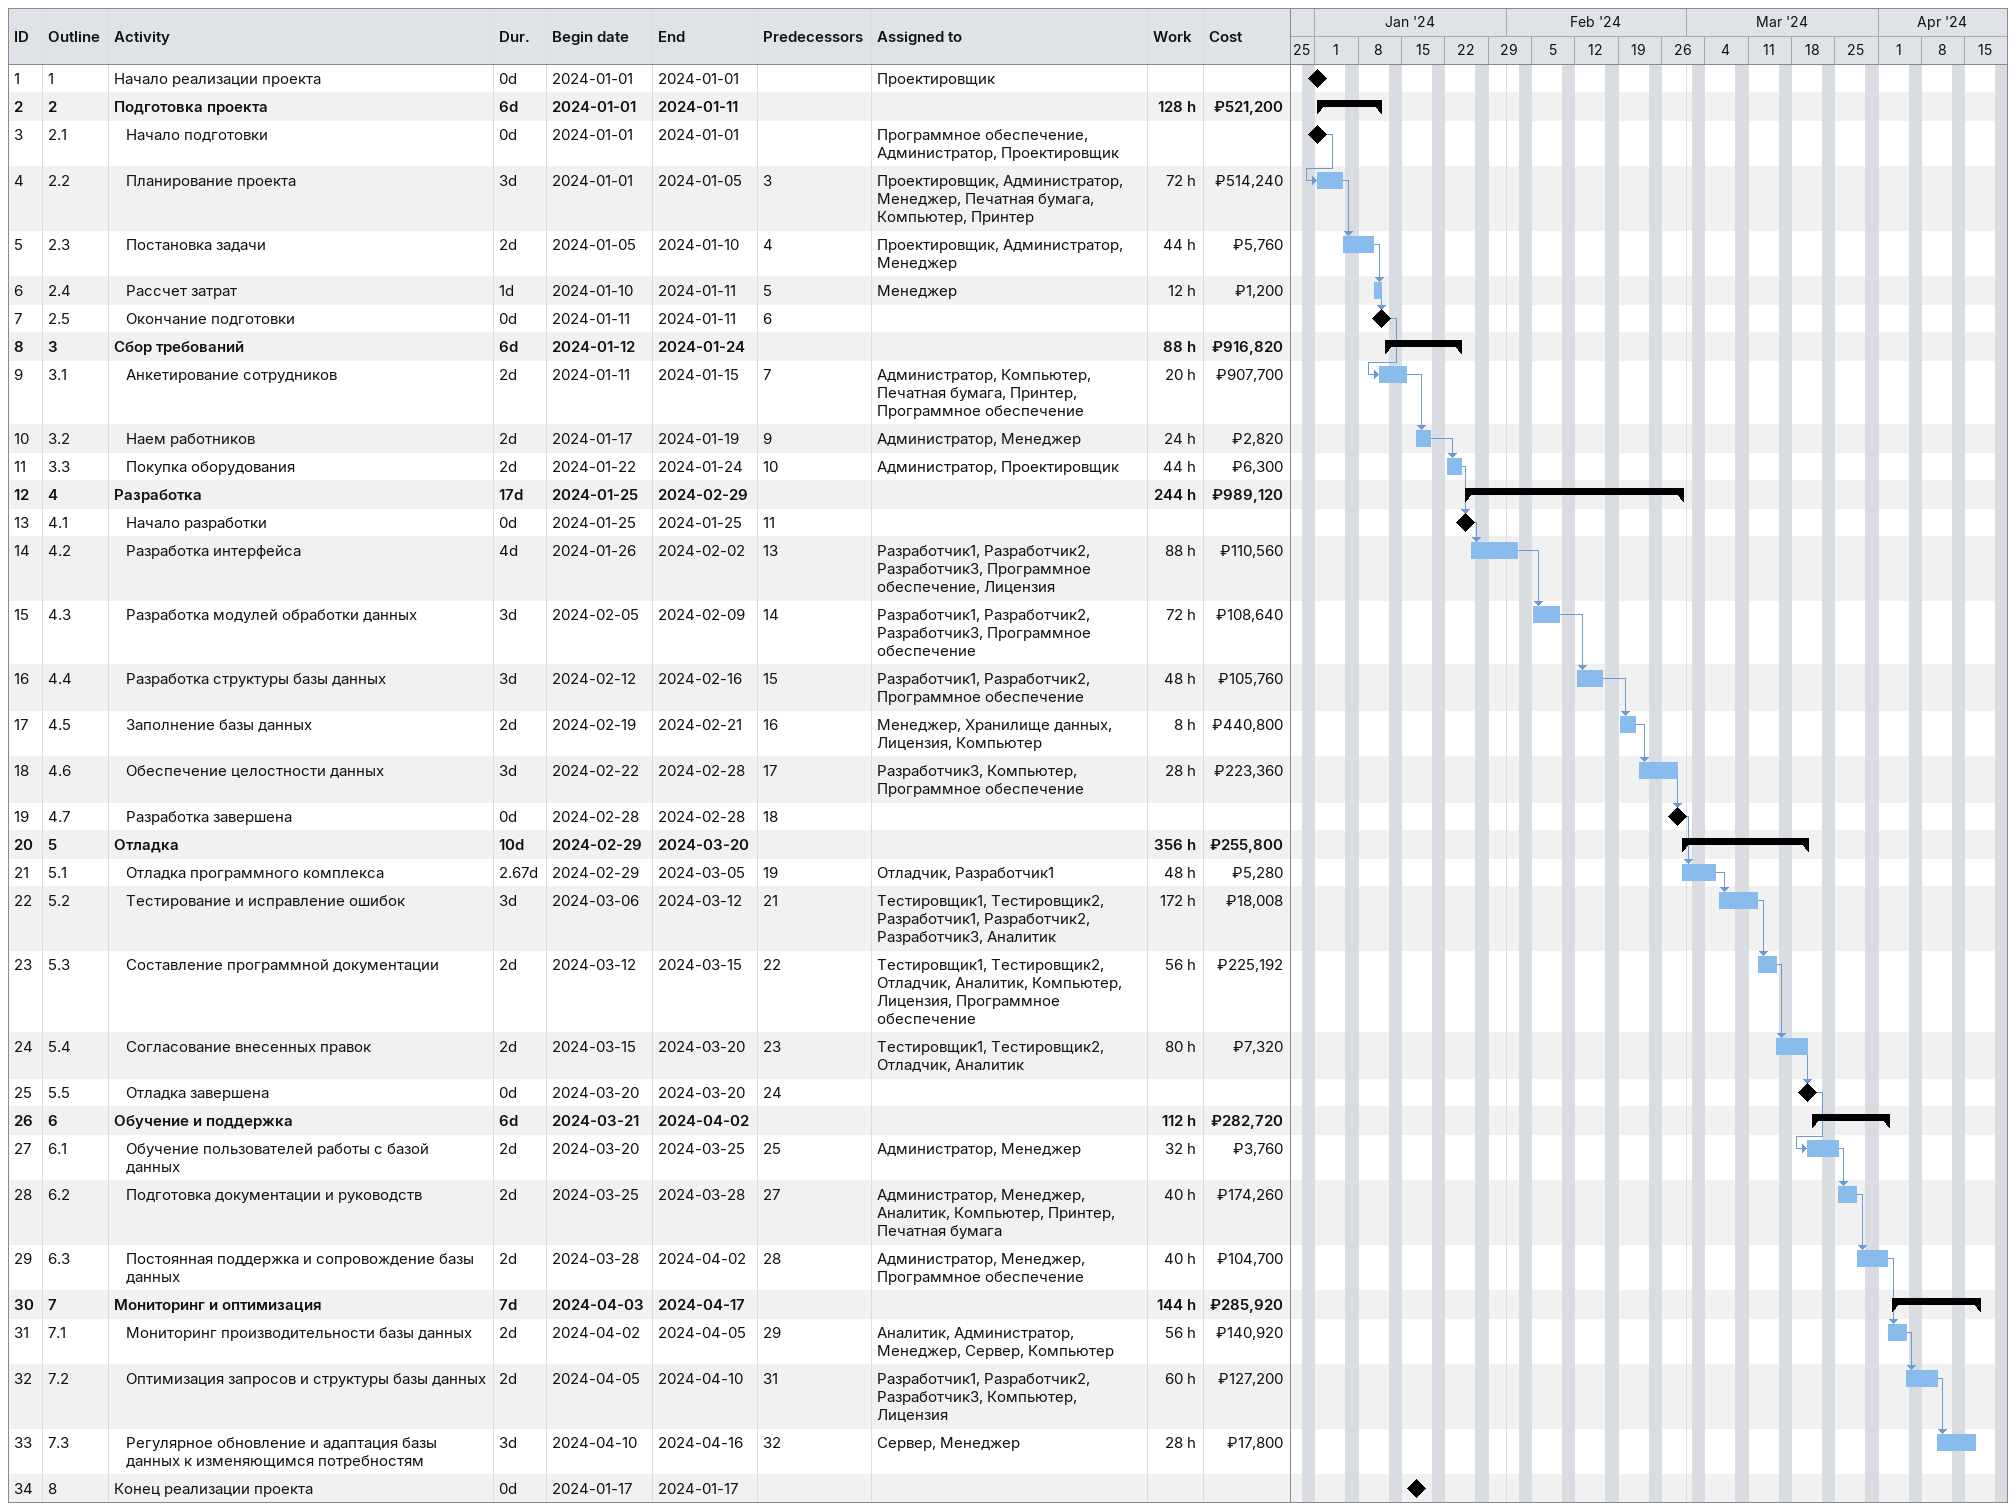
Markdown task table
| ID | WBS | Task | Duration | Start | Finish | Predecessors | Resources | Work (h) | Cost (₽) |
|---|---|---|---|---|---|---|---|---|---|
| 1 | 1 | Начало реализации проекта | 0d | 2024-01-01 | 2024-01-01 |  | Проектировщик |  |  |
| 2 | 2 | **Подготовка проекта** | 6d | 2024-01-01 | 2024-01-11 |  |  | 128 | 521200 |
| 3 | 2.1 | Начало подготовки | 0d | 2024-01-01 | 2024-01-01 |  | Программное обеспечение, Администратор, Проектировщик |  |  |
| 4 | 2.2 | Планирование проекта | 3d | 2024-01-01 | 2024-01-05 | 3 | Проектировщик, Администратор, Менеджер, Печатная бумага, Компьютер, Принтер | 72 | 514240 |
| 5 | 2.3 | Постановка задачи | 2d | 2024-01-05 | 2024-01-10 | 4 | Проектировщик, Администратор, Менеджер | 44 | 5760 |
| 6 | 2.4 | Рассчет затрат | 1d | 2024-01-10 | 2024-01-11 | 5 | Менеджер | 12 | 1200 |
| 7 | 2.5 | Окончание подготовки | 0d | 2024-01-11 | 2024-01-11 | 6 |  |  |  |
| 8 | 3 | **Сбор требований** | 6d | 2024-01-12 | 2024-01-24 |  |  | 88 | 916820 |
| 9 | 3.1 | Анкетирование сотрудников | 2d | 2024-01-11 | 2024-01-15 | 7 | Администратор, Компьютер, Печатная бумага, Принтер, Программное обеспечение | 20 | 907700 |
| 10 | 3.2 | Наем работников | 2d | 2024-01-17 | 2024-01-19 | 9 | Администратор, Менеджер | 24 | 2820 |
| 11 | 3.3 | Покупка оборудования | 2d | 2024-01-22 | 2024-01-24 | 10 | Администратор, Проектировщик | 44 | 6300 |
| 12 | 4 | **Разработка** | 17d | 2024-01-25 | 2024-02-29 |  |  | 244 | 989120 |
| 13 | 4.1 | Начало разработки | 0d | 2024-01-25 | 2024-01-25 | 11 |  |  |  |
| 14 | 4.2 | Разработка интерфейса | 4d | 2024-01-26 | 2024-02-02 | 13 | Разработчик1, Разработчик2, Разработчик3, Программное обеспечение, Лицензия | 88 | 110560 |
| 15 | 4.3 | Разработка модулей обработки данных | 3d | 2024-02-05 | 2024-02-09 | 14 | Разработчик1, Разработчик2, Разработчик3, Программное обеспечение | 72 | 108640 |
| 16 | 4.4 | Разработка структуры базы данных | 3d | 2024-02-12 | 2024-02-16 | 15 | Разработчик1, Разработчик2, Программное обеспечение | 48 | 105760 |
| 17 | 4.5 | Заполнение базы данных | 2d | 2024-02-19 | 2024-02-21 | 16 | Менеджер, Хранилище данных, Лицензия, Компьютер | 8 | 440800 |
| 18 | 4.6 | Обеспечение целостности данных | 3d | 2024-02-22 | 2024-02-28 | 17 | Разработчик3, Компьютер, Программное обеспечение | 28 | 223360 |
| 19 | 4.7 | Разработка завершена | 0d | 2024-02-28 | 2024-02-28 | 18 |  |  |  |
| 20 | 5 | **Отладка** | 10d | 2024-02-29 | 2024-03-20 |  |  | 356 | 255800 |
| 21 | 5.1 | Отладка программного комплекса | 2.67d | 2024-02-29 | 2024-03-05 | 19 | Отладчик, Разработчик1 | 48 | 5280 |
| 22 | 5.2 | Тестирование и исправление ошибок | 3d | 2024-03-06 | 2024-03-12 | 21 | Тестировщик1, Тестировщик2, Разработчик1, Разработчик2, Разработчик3, Аналитик | 172 | 18008 |
| 23 | 5.3 | Составление программной документации | 2d | 2024-03-12 | 2024-03-15 | 22 | Тестировщик1, Тестировщик2, Отладчик, Аналитик, Компьютер, Лицензия, Программное обеспечение | 56 | 225192 |
| 24 | 5.4 | Согласование внесенных правок | 2d | 2024-03-15 | 2024-03-20 | 23 | Тестировщик1, Тестировщик2, Отладчик, Аналитик | 80 | 7320 |
| 25 | 5.5 | Отладка завершена | 0d | 2024-03-20 | 2024-03-20 | 24 |  |  |  |
| 26 | 6 | **Обучение и поддержка** | 6d | 2024-03-21 | 2024-04-02 |  |  | 112 | 282720 |
| 27 | 6.1 | Обучение пользователей работы с базой данных | 2d | 2024-03-20 | 2024-03-25 | 25 | Администратор, Менеджер | 32 | 3760 |
| 28 | 6.2 | Подготовка документации и руководств | 2d | 2024-03-25 | 2024-03-28 | 27 | Администратор, Менеджер, Аналитик, Компьютер, Принтер, Печатная бумага | 40 | 174260 |
| 29 | 6.3 | Постоянная поддержка и сопровождение базы данных | 2d | 2024-03-28 | 2024-04-02 | 28 | Администратор, Менеджер, Программное обеспечение | 40 | 104700 |
| 30 | 7 | **Мониторинг и оптимизация** | 7d | 2024-04-03 | 2024-04-17 |  |  | 144 | 285920 |
| 31 | 7.1 | Мониторинг производительности базы данных | 2d | 2024-04-02 | 2024-04-05 | 29 | Аналитик, Администратор, Менеджер, Сервер, Компьютер | 56 | 140920 |
| 32 | 7.2 | Оптимизация запросов и структуры базы данных | 2d | 2024-04-05 | 2024-04-10 | 31 | Разработчик1, Разработчик2, Разработчик3, Компьютер, Лицензия | 60 | 127200 |
| 33 | 7.3 | Регулярное обновление и адаптация базы данных к изменяющимся потребностям | 3d | 2024-04-10 | 2024-04-16 | 32 | Сервер, Менеджер | 28 | 17800 |
| 34 | 8 | Конец реализации проекта | 0d | 2024-01-17 | 2024-01-17 |  |  |  |  |
